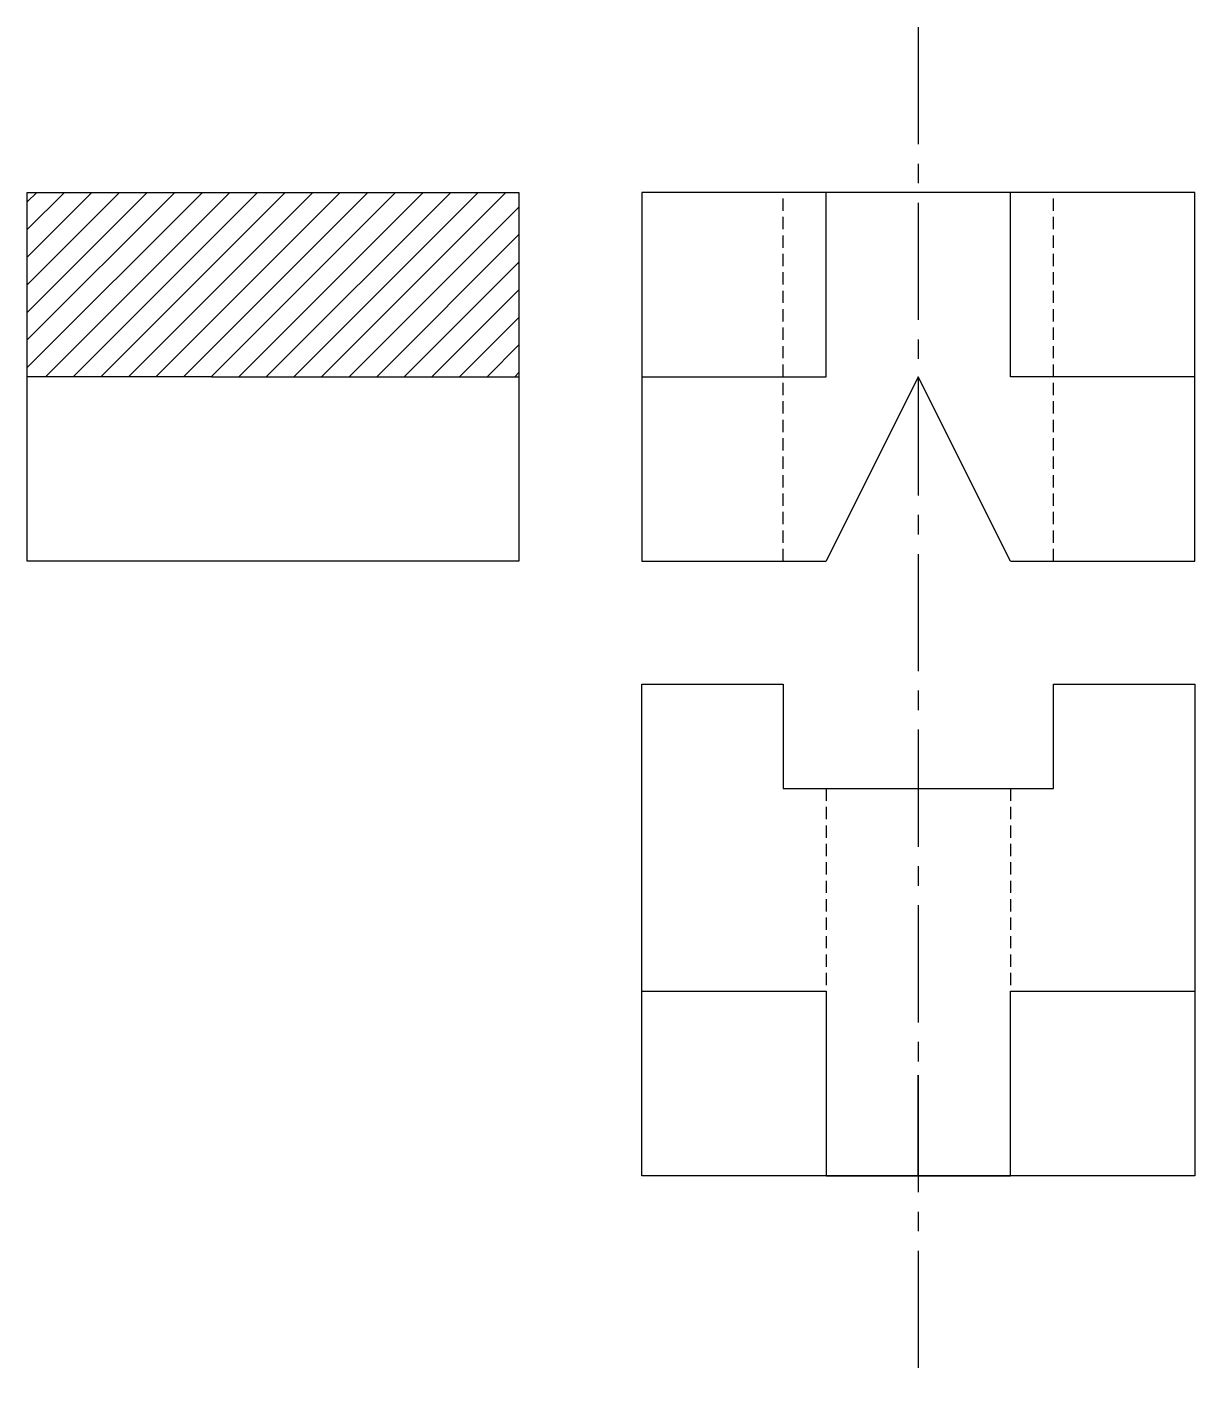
# Model space of a CAD drawing. Header units: millimetres. Extents: x 2900 to 3090, y 1616 to 1837.
import ezdxf

# ---------------------------------------------------------------- set-up
doc = ezdxf.new("R2010")
doc.units = ezdxf.units.MM
doc.linetypes.add('CENTER2', pattern=[28.575, 19.05, -3.175, 3.175, -3.175])
doc.linetypes.add('JIS_02_2.0', pattern=[3, 2, -1])

msp = doc.modelspace()

# ---------------------------------------------------------------- hatches: boundary and pattern name
at = {"linetype": 'JIS_02_2.0'}
h = msp.add_hatch(dxfattribs=at)
h.set_pattern_fill('ANSI31', color=256)
h.paths.add_polyline_path([(2979.84, 1810.3), (2929.84, 1810.3), (2929.84, 1780.3), (2979.84, 1780.3)])
h.paths.add_polyline_path([(2929.84, 1810.3), (2899.84, 1810.3), (2899.84, 1780.3), (2929.84, 1780.3)])

# ---------------------------------------------------------------- linework, layer by layer
at = {"linetype": 'CENTER2'}
for p, q in [((3044.84, 1837.18), (3044.84, 1649.97)), ((3044.84, 1650.3), (3044.84, 1666.65)), ((3044.84, 1666.65), (3044.84, 1616.11))]:
    msp.add_line(p, q, dxfattribs=at)
for p, q in [((2899.84, 1750.3), (2899.84, 1810.3)), ((2899.84, 1810.3), (2979.84, 1810.3)), ((2979.84, 1810.3), (2979.84, 1750.3)), ((3089.84, 1810.3), (2999.84, 1810.3)), ((2999.84, 1810.3), (2999.84, 1750.3)), ((3029.84, 1780.3), (3029.84, 1810.3)), ((3059.84, 1780.3), (3059.84, 1810.3)), ((3089.84, 1780.3), (3089.84, 1810.3)), ((2929.84, 1780.3), (2899.84, 1780.3)), ((2929.84, 1780.3), (2979.84, 1780.3)), ((2999.84, 1780.3), (3029.84, 1780.3)), ((3044.84, 1780.3), (3029.84, 1750.3)), ((3059.84, 1750.3), (3044.84, 1780.3)), ((3089.84, 1780.3), (3059.84, 1780.3)), ((3089.84, 1750.3), (3089.84, 1780.3)), ((2979.84, 1750.3), (2899.84, 1750.3)), ((2999.84, 1750.3), (3029.84, 1750.3)), ((3059.84, 1750.3), (3089.84, 1750.3)), ((2999.84, 1730.3), (3022.84, 1730.3)), ((2999.84, 1650.3), (2999.84, 1730.3)), ((3022.84, 1730.3), (3022.84, 1713.3)), ((3066.84, 1713.3), (3066.84, 1730.3)), ((3066.84, 1730.3), (3089.84, 1730.3)), ((3089.84, 1730.3), (3089.84, 1650.3)), ((3022.84, 1713.3), (3066.84, 1713.3)), ((2999.84, 1680.3), (3029.84, 1680.3)), ((3029.84, 1680.3), (3029.84, 1650.3)), ((3059.84, 1650.3), (3059.84, 1680.3)), ((3059.84, 1680.3), (3089.84, 1680.3)), ((3089.84, 1650.3), (2999.84, 1650.3)), ((3029.84, 1650.3), (3059.84, 1650.3))]:
    msp.add_line(p, q)
at = {"linetype": 'JIS_02_2.0'}
for p, q in [((3022.84, 1750.3), (3022.84, 1810.3)), ((3066.84, 1750.3), (3066.84, 1810.3)), ((2929.84, 1780.3), (2979.84, 1780.3)), ((3029.84, 1713.3), (3029.84, 1680.3)), ((3059.84, 1713.3), (3059.84, 1680.3))]:
    msp.add_line(p, q, dxfattribs=at)

doc.saveas('drawing.dxf')
